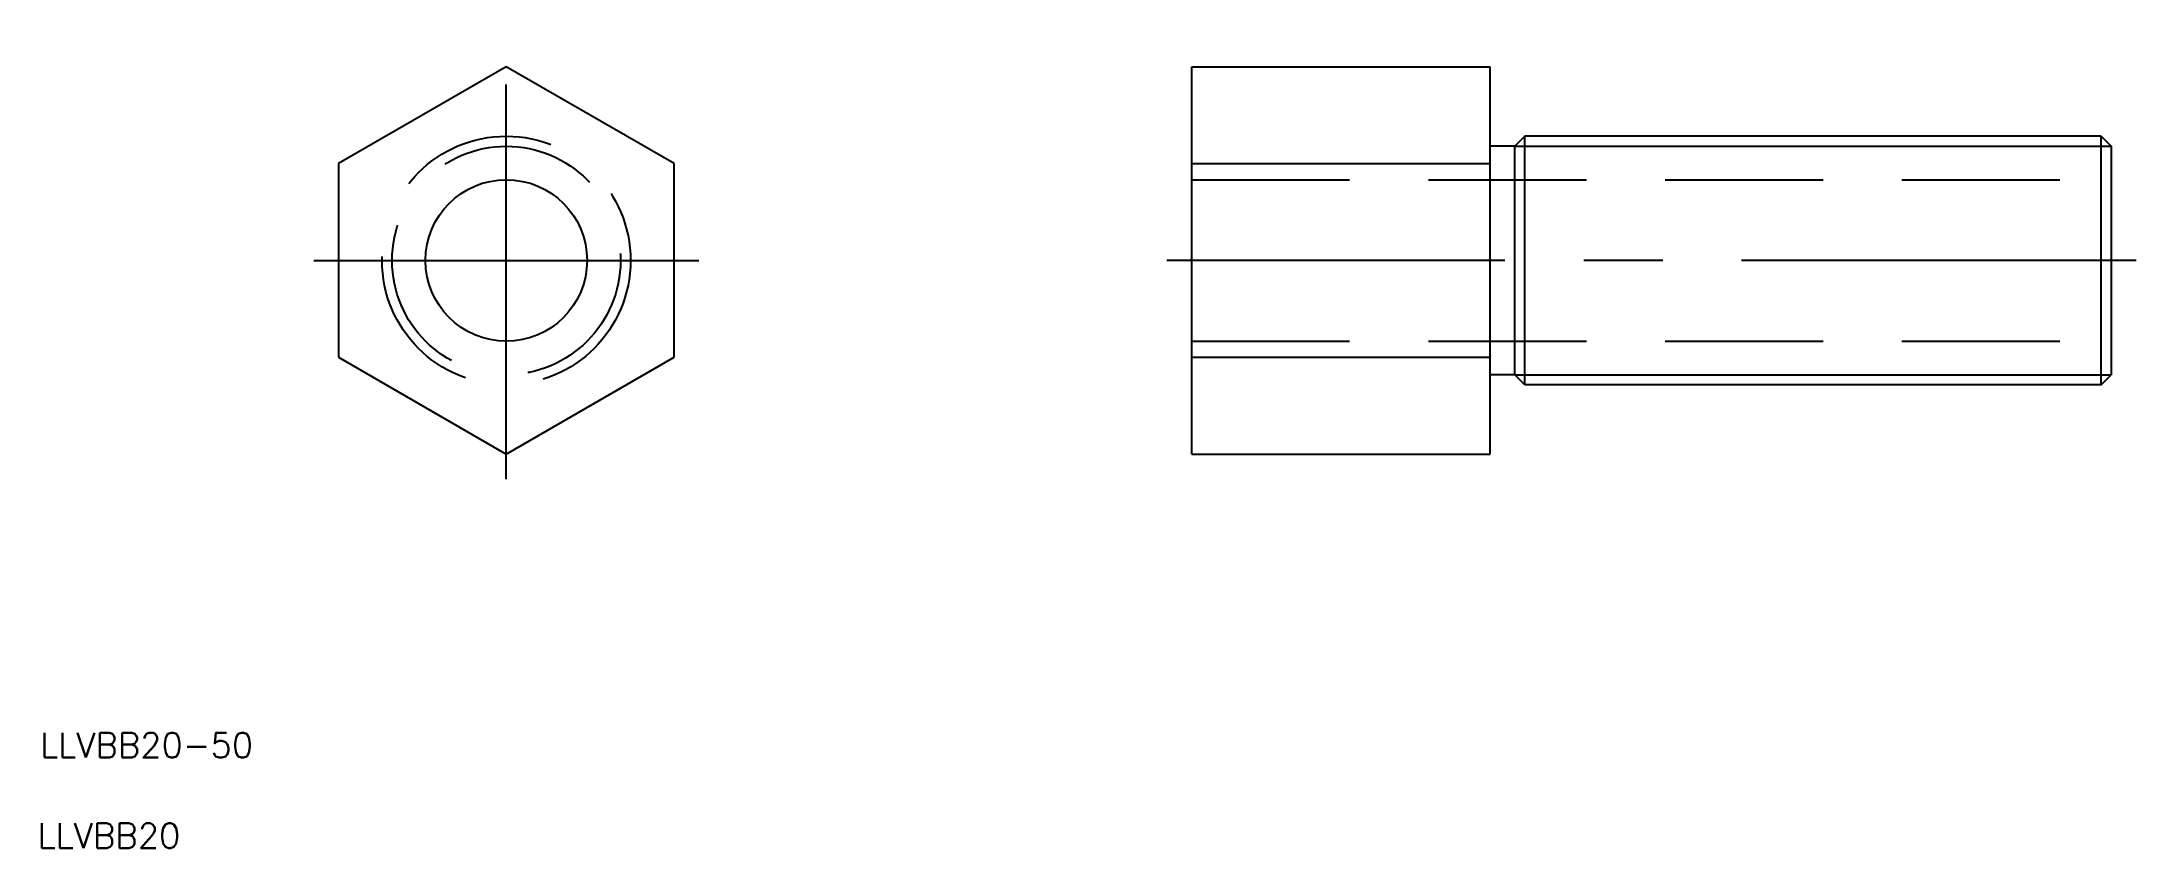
# Model space of a CAD drawing. Extents: x -37 to 131, y -47 to 18.
import ezdxf

# ---------------------------------------------------------------- set-up
doc = ezdxf.new("R2010")
doc.units = 0
doc.linetypes.add('CENTER', pattern=[50.8, 31.75, -6.35, 6.35, -6.35])
doc.linetypes.add('DASHED', pattern=[19.05, 12.7, -6.35])
doc.layers.get('0').update_dxf_attribs({"linetype": 'CONTINUOUS'})
doc.layers.add('CENTER', color=1, linetype='CENTER')
doc.styles.get("Standard").update_dxf_attribs({"font": 'txt.shx', "height": 3, "bigfont": 'bigfont.shx'})

msp = doc.modelspace()

# ---------------------------------------------------------------- linework, layer by layer
at = {"color": 7, "linetype": 'CONTINUOUS'}
for p, q in [((0, 15.59), (-13.5, 7.79)), ((13.5, 7.79), (0, 15.59)), ((55.17, -15.59), (55.17, 15.59)), ((55.17, 15.59), (79.17, 15.59)), ((79.17, -15.59), (79.17, 15.59)), ((81.17, 9.19), (79.17, 9.19)), ((81.98, 10), (81.17, 9.19)), ((81.17, -9.19), (81.17, 9.19)), ((81.98, -10), (81.98, 10)), ((128.35, 10), (81.98, 10)), ((128.35, -10), (128.35, 10)), ((128.35, 10), (129.17, 9.19)), ((129.17, 9.19), (129.17, -9.19)), ((-13.5, 7.79), (-13.5, -7.79)), ((13.5, -7.79), (13.5, 7.79)), ((55.17, 7.79), (79.17, 7.79)), ((-13.5, -7.79), (0, -15.59)), ((0, -15.59), (13.5, -7.79)), ((55.17, -7.79), (79.17, -7.79)), ((81.17, -9.19), (79.17, -9.19)), ((81.98, -10), (81.17, -9.19)), ((128.35, -10), (81.98, -10)), ((128.35, -10), (129.17, -9.19)), ((55.17, -15.59), (79.17, -15.59))]:
    msp.add_line(p, q, dxfattribs=at)
at = {"color": 3, "linetype": 'CONTINUOUS'}
for p, q in [((81.17, 9.19), (129.17, 9.19)), ((81.17, -9.19), (129.17, -9.19))]:
    msp.add_line(p, q, dxfattribs=at)
at = {"color": 3, "linetype": 'DASHED'}
for p, q in [((55.17, 6.5), (129.17, 6.5)), ((55.17, -6.5), (129.17, -6.5))]:
    msp.add_line(p, q, dxfattribs=at)
for radius in [10, 9.19]:
    msp.add_circle((0, 0), radius, dxfattribs=at)
at = {"color": 7, "linetype": 'CONTINUOUS'}
msp.add_circle((0, 0), 6.5, dxfattribs=at)
at = {"layer": 'CENTER', "color": 1, "linetype": 'CENTER'}
for p, q in [((0, -17.59), (0, 17.59)), ((-15.5, 0), (15.5, 0)), ((131.17, 0), (53.17, 0))]:
    msp.add_line(p, q, dxfattribs=at)

# ---------------------------------------------------------------- texts
at = {"color": 7, "linetype": 'CONTINUOUS'}
for s, p in [('LLVBB20-50', (-37.52, -40)), ('LLVBB20', (-37.72, -47.29))]:
    msp.add_text(s, height=2, dxfattribs=at).set_placement(p)

doc.saveas('drawing.dxf')
